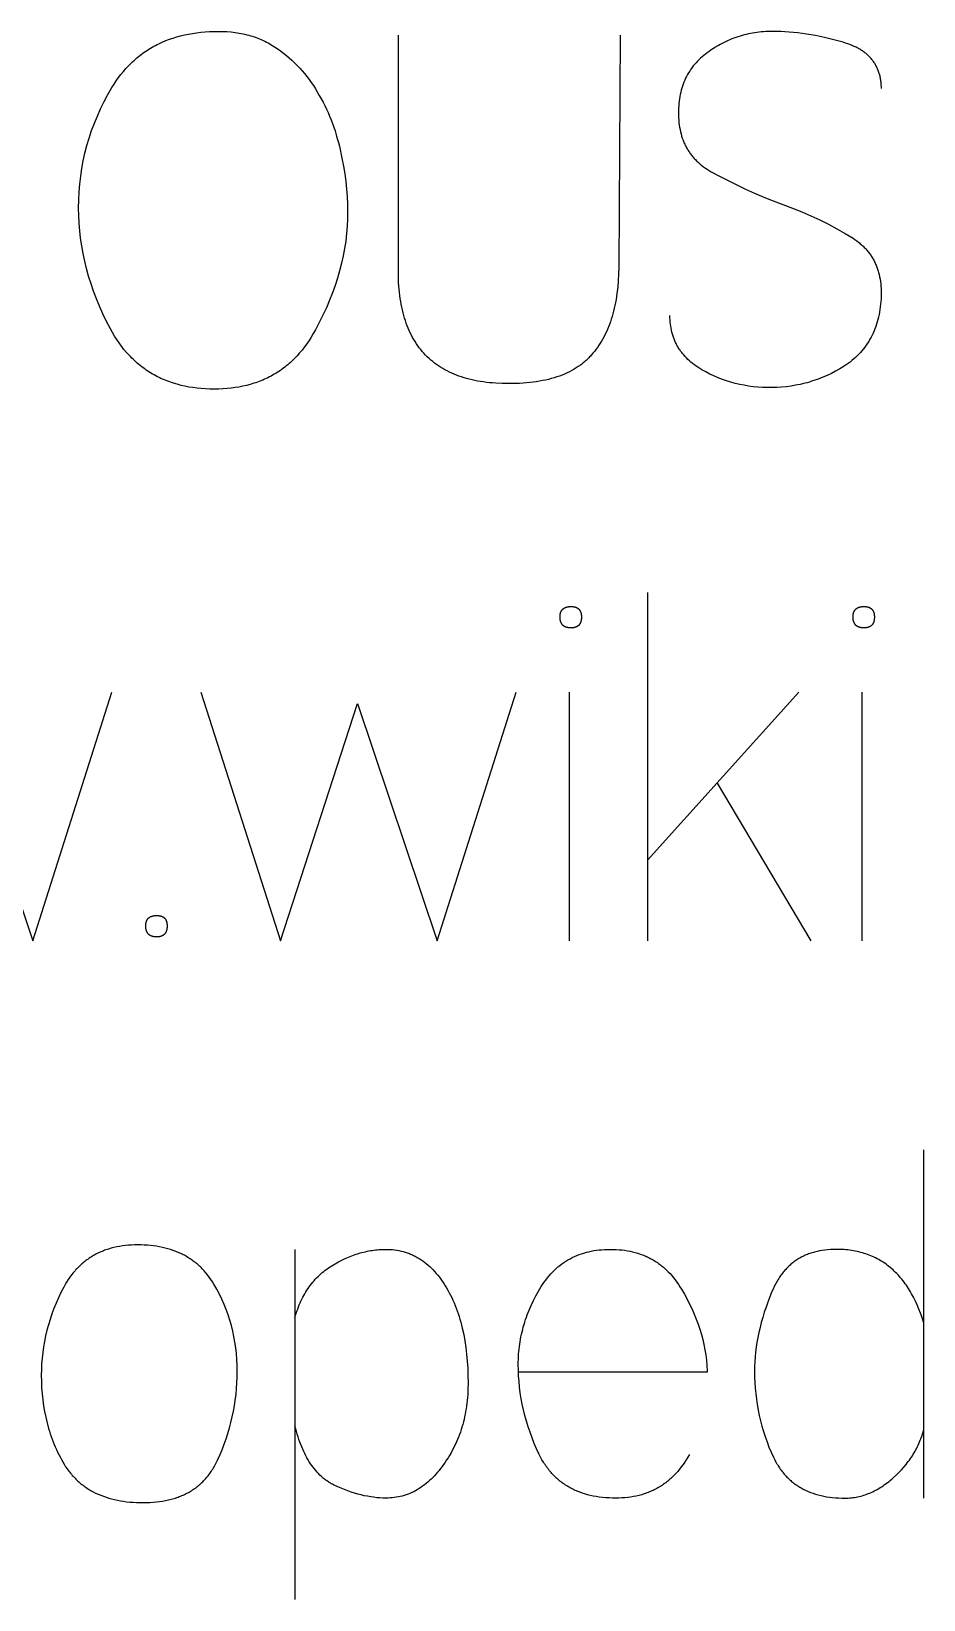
# Model space of a CAD drawing. Header units: millimetres. Extents: x -1220 to 1220, y -1930 to 4220.
# Drawn here: x -640.1 to -450.4, y 3886.7 to 4219.9 of the extents above; entities that cross this region are included whole.
import ezdxf

# ---------------------------------------------------------------- set-up
doc = ezdxf.new("R2010")
doc.units = ezdxf.units.MM
doc.layers.add('TC', color=220, linetype='CONTINUOUS', true_color=0xff00bb)

msp = doc.modelspace()

# ---------------------------------------------------------------- linework, layer by layer
at = {"layer": 'TC'}
for points in [[(-600.35, 4219.88), (-599.43, 4219.87), (-598.54, 4219.82), (-597.65, 4219.75), (-597.22, 4219.71), (-596.79, 4219.65), (-596.36, 4219.59), (-595.94, 4219.52), (-595.53, 4219.45), (-595.11, 4219.36), (-594.7, 4219.27), (-594.3, 4219.17), (-593.9, 4219.07), (-593.51, 4218.96), (-593.12, 4218.84), (-592.73, 4218.71), (-592.35, 4218.58), (-591.97, 4218.44), (-591.59, 4218.29), (-591.23, 4218.13), (-590.86, 4217.97), (-590.5, 4217.8), (-590.14, 4217.62), (-589.79, 4217.44), (-589.44, 4217.25), (-589.1, 4217.05), (-588.76, 4216.84), (-588.43, 4216.63), (-588.1, 4216.41), (-587.13, 4215.73), (-586.51, 4215.25), (-585.9, 4214.76), (-585.3, 4214.26), (-584.72, 4213.74), (-584.15, 4213.2), (-583.6, 4212.65), (-583.07, 4212.09), (-582.55, 4211.5), (-582.04, 4210.91), (-581.55, 4210.29), (-581.07, 4209.66), (-580.61, 4209.02), (-580.16, 4208.35), (-579.73, 4207.68), (-578.9, 4206.28), (-578.5, 4205.57), (-578.11, 4204.84), (-577.74, 4204.11), (-577.39, 4203.37), (-577.04, 4202.62), (-576.72, 4201.86), (-576.41, 4201.09), (-576.11, 4200.31), (-575.83, 4199.53), (-575.56, 4198.73), (-575.31, 4197.93), (-575.07, 4197.11), (-574.85, 4196.29), (-574.64, 4195.46), (-574.08, 4192.93), (-573.76, 4191.27), (-573.48, 4189.62), (-573.26, 4187.98), (-573.09, 4186.37), (-572.96, 4184.77), (-572.89, 4183.18), (-572.87, 4181.61), (-572.89, 4180.04), (-572.97, 4178.47), (-573.11, 4176.9), (-573.29, 4175.32), (-573.54, 4173.75), (-573.83, 4172.18), (-574.18, 4170.61), (-574.58, 4169.03), (-575.04, 4167.46), (-575.55, 4165.89), (-576.11, 4164.32), (-576.73, 4162.74), (-577.4, 4161.17), (-578.13, 4159.6), (-578.9, 4158.03), (-579.74, 4156.45), (-580.17, 4155.68), (-580.61, 4154.93), (-581.08, 4154.21), (-581.55, 4153.51), (-582.04, 4152.83), (-582.55, 4152.18), (-583.08, 4151.55), (-583.62, 4150.95), (-583.89, 4150.66), (-584.17, 4150.37), (-584.45, 4150.09), (-584.74, 4149.82), (-585.03, 4149.55), (-585.33, 4149.29), (-585.62, 4149.04), (-585.93, 4148.79), (-586.23, 4148.55), (-586.54, 4148.31), (-586.86, 4148.08), (-587.17, 4147.85), (-587.5, 4147.64), (-587.82, 4147.42), (-588.15, 4147.22), (-588.48, 4147.02), (-588.82, 4146.83), (-589.16, 4146.64), (-589.51, 4146.46), (-589.86, 4146.28), (-590.21, 4146.11), (-590.57, 4145.95), (-590.93, 4145.79), (-591.29, 4145.64), (-591.66, 4145.5), (-592.03, 4145.36), (-592.41, 4145.23), (-592.79, 4145.1), (-593.56, 4144.87), (-594.35, 4144.66), (-595.15, 4144.48), (-595.97, 4144.32), (-596.8, 4144.18), (-597.65, 4144.07), (-598.51, 4143.98), (-599.39, 4143.92), (-600.29, 4143.89), (-601.2, 4143.87), (-602.14, 4143.89), (-603.07, 4143.92), (-603.98, 4143.99), (-604.87, 4144.07), (-605.75, 4144.19), (-606.61, 4144.32), (-607.46, 4144.49), (-608.29, 4144.67), (-609.1, 4144.89), (-609.9, 4145.12), (-610.29, 4145.25), (-610.68, 4145.39), (-611.06, 4145.53), (-611.44, 4145.67), (-611.82, 4145.83), (-612.19, 4145.99), (-612.55, 4146.15), (-612.92, 4146.32), (-613.28, 4146.5), (-613.63, 4146.68), (-613.98, 4146.88), (-614.33, 4147.07), (-614.67, 4147.27), (-615.01, 4147.48), (-615.35, 4147.7), (-615.68, 4147.92), (-616.01, 4148.15), (-616.33, 4148.38), (-616.65, 4148.62), (-616.96, 4148.87), (-617.27, 4149.12), (-617.58, 4149.38), (-617.88, 4149.65), (-618.18, 4149.92), (-618.48, 4150.2), (-618.77, 4150.48), (-619.05, 4150.77), (-619.33, 4151.07), (-619.61, 4151.37), (-619.89, 4151.68), (-620.42, 4152.32), (-620.94, 4152.98), (-621.44, 4153.67), (-621.93, 4154.38), (-622.4, 4155.12), (-622.85, 4155.88), (-623.29, 4156.67), (-624.11, 4158.26), (-624.88, 4159.87), (-625.59, 4161.47), (-626.25, 4163.07), (-626.86, 4164.67), (-627.41, 4166.27), (-627.92, 4167.88), (-628.37, 4169.48), (-628.76, 4171.09), (-629.11, 4172.7), (-629.4, 4174.3), (-629.63, 4175.91), (-629.82, 4177.52), (-629.95, 4179.13), (-630.03, 4180.74), (-630.06, 4182.35), (-630.03, 4184.06), (-629.95, 4185.76), (-629.81, 4187.44), (-629.61, 4189.11), (-629.37, 4190.76), (-629.06, 4192.39), (-628.7, 4194.01), (-628.29, 4195.62), (-627.82, 4197.21), (-627.29, 4198.79), (-626.71, 4200.35), (-626.07, 4201.9), (-625.38, 4203.43), (-624.63, 4204.95), (-623.83, 4206.45), (-622.97, 4207.94), (-622.52, 4208.67), (-622.04, 4209.38), (-621.55, 4210.07), (-621.05, 4210.74), (-620.53, 4211.38), (-619.99, 4212), (-619.43, 4212.59), (-618.86, 4213.16), (-618.57, 4213.44), (-618.28, 4213.71), (-617.98, 4213.98), (-617.68, 4214.24), (-617.37, 4214.49), (-617.06, 4214.74), (-616.74, 4214.98), (-616.42, 4215.22), (-616.1, 4215.45), (-615.77, 4215.67), (-615.44, 4215.89), (-615.11, 4216.1), (-614.77, 4216.31), (-614.42, 4216.51), (-614.08, 4216.71), (-613.72, 4216.9), (-613.37, 4217.08), (-613.01, 4217.26), (-612.28, 4217.6), (-611.53, 4217.91), (-610.77, 4218.2), (-609.99, 4218.47), (-609.19, 4218.72), (-608.38, 4218.94), (-607.55, 4219.14), (-606.71, 4219.31), (-605.85, 4219.46), (-604.97, 4219.59), (-604.08, 4219.7), (-603.17, 4219.78), (-602.25, 4219.84), (-601.31, 4219.87)], [(-525.4, 4097.68), (-525.26, 4097.67), (-525.13, 4097.67), (-525.07, 4097.66), (-525, 4097.66), (-524.94, 4097.65), (-524.88, 4097.64), (-524.82, 4097.63), (-524.76, 4097.62), (-524.7, 4097.61), (-524.65, 4097.6), (-524.59, 4097.59), (-524.53, 4097.57), (-524.48, 4097.56), (-524.43, 4097.54), (-524.38, 4097.52), (-524.33, 4097.5), (-524.28, 4097.48), (-524.23, 4097.46), (-524.18, 4097.44), (-524.14, 4097.41), (-524.09, 4097.39), (-524.05, 4097.36), (-524, 4097.34), (-523.96, 4097.31), (-523.92, 4097.28), (-523.88, 4097.25), (-523.84, 4097.22), (-523.81, 4097.19), (-523.77, 4097.16), (-523.73, 4097.12), (-523.7, 4097.09), (-523.67, 4097.05), (-523.64, 4097.01), (-523.6, 4096.97), (-523.57, 4096.93), (-523.55, 4096.89), (-523.52, 4096.85), (-523.49, 4096.81), (-523.47, 4096.77), (-523.44, 4096.72), (-523.42, 4096.67), (-523.4, 4096.63), (-523.38, 4096.58), (-523.36, 4096.53), (-523.34, 4096.48), (-523.32, 4096.43), (-523.3, 4096.38), (-523.29, 4096.32), (-523.27, 4096.27), (-523.26, 4096.21), (-523.25, 4096.15), (-523.23, 4096.1), (-523.22, 4096.04), (-523.21, 4095.98), (-523.21, 4095.92), (-523.2, 4095.85), (-523.19, 4095.79), (-523.19, 4095.73), (-523.18, 4095.59), (-523.18, 4095.46), (-523.18, 4095.31), (-523.19, 4095.18), (-523.2, 4095.04), (-523.21, 4094.98), (-523.21, 4094.91), (-523.22, 4094.85), (-523.23, 4094.79), (-523.25, 4094.73), (-523.26, 4094.67), (-523.27, 4094.61), (-523.29, 4094.55), (-523.3, 4094.49), (-523.32, 4094.44), (-523.34, 4094.39), (-523.36, 4094.33), (-523.38, 4094.28), (-523.4, 4094.23), (-523.42, 4094.18), (-523.44, 4094.13), (-523.47, 4094.09), (-523.49, 4094.04), (-523.52, 4093.99), (-523.55, 4093.95), (-523.57, 4093.91), (-523.6, 4093.87), (-523.64, 4093.83), (-523.67, 4093.79), (-523.7, 4093.75), (-523.73, 4093.71), (-523.77, 4093.68), (-523.81, 4093.64), (-523.84, 4093.61), (-523.88, 4093.58), (-523.92, 4093.55), (-523.96, 4093.52), (-524, 4093.49), (-524.05, 4093.46), (-524.09, 4093.43), (-524.14, 4093.41), (-524.18, 4093.38), (-524.23, 4093.36), (-524.28, 4093.34), (-524.33, 4093.32), (-524.38, 4093.3), (-524.43, 4093.28), (-524.48, 4093.26), (-524.53, 4093.24), (-524.59, 4093.23), (-524.65, 4093.21), (-524.7, 4093.2), (-524.76, 4093.19), (-524.82, 4093.18), (-524.88, 4093.17), (-524.94, 4093.16), (-525, 4093.15), (-525.07, 4093.15), (-525.13, 4093.14), (-525.2, 4093.14), (-525.26, 4093.13), (-525.4, 4093.13), (-525.54, 4093.13), (-525.68, 4093.14), (-525.75, 4093.15), (-525.82, 4093.15), (-525.88, 4093.16), (-525.94, 4093.17), (-526.01, 4093.18), (-526.07, 4093.19), (-526.13, 4093.2), (-526.19, 4093.21), (-526.25, 4093.23), (-526.31, 4093.24), (-526.36, 4093.26), (-526.42, 4093.28), (-526.47, 4093.3), (-526.52, 4093.32), (-526.58, 4093.34), (-526.63, 4093.36), (-526.68, 4093.38), (-526.72, 4093.41), (-526.77, 4093.43), (-526.82, 4093.46), (-526.86, 4093.49), (-526.91, 4093.52), (-526.95, 4093.55), (-526.99, 4093.58), (-527.03, 4093.61), (-527.07, 4093.64), (-527.11, 4093.68), (-527.14, 4093.71), (-527.18, 4093.75), (-527.21, 4093.79), (-527.25, 4093.83), (-527.28, 4093.87), (-527.31, 4093.91), (-527.34, 4093.95), (-527.37, 4093.99), (-527.4, 4094.04), (-527.42, 4094.09), (-527.45, 4094.13), (-527.47, 4094.18), (-527.5, 4094.23), (-527.52, 4094.28), (-527.54, 4094.33), (-527.56, 4094.39), (-527.58, 4094.44), (-527.6, 4094.49), (-527.61, 4094.55), (-527.63, 4094.61), (-527.64, 4094.67), (-527.66, 4094.73), (-527.67, 4094.79), (-527.68, 4094.85), (-527.69, 4094.91), (-527.7, 4094.98), (-527.7, 4095.04), (-527.71, 4095.11), (-527.72, 4095.18), (-527.72, 4095.31), (-527.73, 4095.46), (-527.72, 4095.59), (-527.72, 4095.66), (-527.72, 4095.73), (-527.71, 4095.79), (-527.7, 4095.85), (-527.7, 4095.92), (-527.69, 4095.98), (-527.68, 4096.04), (-527.67, 4096.1), (-527.66, 4096.15), (-527.64, 4096.21), (-527.63, 4096.27), (-527.61, 4096.32), (-527.6, 4096.38), (-527.58, 4096.43), (-527.56, 4096.48), (-527.54, 4096.53), (-527.52, 4096.58), (-527.5, 4096.63), (-527.47, 4096.67), (-527.45, 4096.72), (-527.42, 4096.77), (-527.4, 4096.81), (-527.37, 4096.85), (-527.34, 4096.89), (-527.31, 4096.93), (-527.28, 4096.97), (-527.25, 4097.01), (-527.21, 4097.05), (-527.18, 4097.09), (-527.14, 4097.12), (-527.11, 4097.16), (-527.07, 4097.19), (-527.03, 4097.22), (-526.99, 4097.25), (-526.95, 4097.28), (-526.91, 4097.31), (-526.86, 4097.34), (-526.82, 4097.36), (-526.77, 4097.39), (-526.72, 4097.41), (-526.68, 4097.44), (-526.63, 4097.46), (-526.58, 4097.48), (-526.52, 4097.5), (-526.47, 4097.52), (-526.42, 4097.54), (-526.36, 4097.56), (-526.31, 4097.57), (-526.25, 4097.59), (-526.19, 4097.6), (-526.13, 4097.61), (-526.07, 4097.62), (-526.01, 4097.63), (-525.94, 4097.64), (-525.88, 4097.65), (-525.82, 4097.66), (-525.68, 4097.67), (-525.54, 4097.67)], [(-463.13, 4097.68), (-463, 4097.67), (-462.87, 4097.67), (-462.8, 4097.66), (-462.74, 4097.66), (-462.67, 4097.65), (-462.61, 4097.64), (-462.55, 4097.63), (-462.49, 4097.62), (-462.44, 4097.61), (-462.38, 4097.6), (-462.32, 4097.59), (-462.27, 4097.57), (-462.22, 4097.56), (-462.16, 4097.54), (-462.11, 4097.52), (-462.06, 4097.5), (-462.01, 4097.48), (-461.96, 4097.46), (-461.92, 4097.44), (-461.87, 4097.41), (-461.82, 4097.39), (-461.78, 4097.36), (-461.74, 4097.34), (-461.7, 4097.31), (-461.66, 4097.28), (-461.62, 4097.25), (-461.58, 4097.22), (-461.54, 4097.19), (-461.5, 4097.16), (-461.47, 4097.12), (-461.43, 4097.09), (-461.4, 4097.05), (-461.37, 4097.01), (-461.34, 4096.97), (-461.31, 4096.93), (-461.28, 4096.89), (-461.25, 4096.85), (-461.23, 4096.81), (-461.2, 4096.77), (-461.18, 4096.72), (-461.15, 4096.67), (-461.13, 4096.63), (-461.11, 4096.58), (-461.09, 4096.53), (-461.07, 4096.48), (-461.05, 4096.43), (-461.04, 4096.38), (-461.02, 4096.32), (-461.01, 4096.27), (-460.99, 4096.21), (-460.98, 4096.15), (-460.97, 4096.1), (-460.96, 4096.04), (-460.95, 4095.98), (-460.94, 4095.92), (-460.93, 4095.85), (-460.93, 4095.79), (-460.92, 4095.73), (-460.92, 4095.59), (-460.91, 4095.46), (-460.92, 4095.31), (-460.92, 4095.18), (-460.93, 4095.04), (-460.94, 4094.98), (-460.95, 4094.91), (-460.96, 4094.85), (-460.97, 4094.79), (-460.98, 4094.73), (-460.99, 4094.67), (-461.01, 4094.61), (-461.02, 4094.55), (-461.04, 4094.49), (-461.05, 4094.44), (-461.07, 4094.39), (-461.09, 4094.33), (-461.11, 4094.28), (-461.13, 4094.23), (-461.15, 4094.18), (-461.18, 4094.13), (-461.2, 4094.09), (-461.23, 4094.04), (-461.25, 4093.99), (-461.28, 4093.95), (-461.31, 4093.91), (-461.34, 4093.87), (-461.37, 4093.83), (-461.4, 4093.79), (-461.43, 4093.75), (-461.47, 4093.71), (-461.5, 4093.68), (-461.54, 4093.64), (-461.58, 4093.61), (-461.62, 4093.58), (-461.66, 4093.55), (-461.7, 4093.52), (-461.74, 4093.49), (-461.78, 4093.46), (-461.82, 4093.43), (-461.87, 4093.41), (-461.92, 4093.38), (-461.96, 4093.36), (-462.01, 4093.34), (-462.06, 4093.32), (-462.11, 4093.3), (-462.16, 4093.28), (-462.22, 4093.26), (-462.27, 4093.24), (-462.32, 4093.23), (-462.38, 4093.21), (-462.44, 4093.2), (-462.49, 4093.19), (-462.55, 4093.18), (-462.61, 4093.17), (-462.67, 4093.16), (-462.74, 4093.15), (-462.8, 4093.15), (-462.87, 4093.14), (-462.93, 4093.14), (-463, 4093.13), (-463.13, 4093.13), (-463.28, 4093.13), (-463.42, 4093.14), (-463.48, 4093.15), (-463.55, 4093.15), (-463.61, 4093.16), (-463.68, 4093.17), (-463.74, 4093.18), (-463.8, 4093.19), (-463.86, 4093.2), (-463.92, 4093.21), (-463.98, 4093.23), (-464.04, 4093.24), (-464.1, 4093.26), (-464.15, 4093.28), (-464.21, 4093.3), (-464.26, 4093.32), (-464.31, 4093.34), (-464.36, 4093.36), (-464.41, 4093.38), (-464.46, 4093.41), (-464.51, 4093.43), (-464.55, 4093.46), (-464.6, 4093.49), (-464.64, 4093.52), (-464.68, 4093.55), (-464.72, 4093.58), (-464.76, 4093.61), (-464.8, 4093.64), (-464.84, 4093.68), (-464.88, 4093.71), (-464.91, 4093.75), (-464.95, 4093.79), (-464.98, 4093.83), (-465.01, 4093.87), (-465.05, 4093.91), (-465.08, 4093.95), (-465.1, 4093.99), (-465.13, 4094.04), (-465.16, 4094.09), (-465.18, 4094.13), (-465.21, 4094.18), (-465.23, 4094.23), (-465.25, 4094.28), (-465.28, 4094.33), (-465.3, 4094.39), (-465.31, 4094.44), (-465.33, 4094.49), (-465.35, 4094.55), (-465.36, 4094.61), (-465.38, 4094.67), (-465.39, 4094.73), (-465.4, 4094.79), (-465.41, 4094.85), (-465.42, 4094.91), (-465.43, 4094.98), (-465.44, 4095.04), (-465.45, 4095.11), (-465.45, 4095.18), (-465.46, 4095.31), (-465.46, 4095.46), (-465.46, 4095.59), (-465.45, 4095.66), (-465.45, 4095.73), (-465.45, 4095.79), (-465.44, 4095.85), (-465.43, 4095.92), (-465.42, 4095.98), (-465.41, 4096.04), (-465.4, 4096.1), (-465.39, 4096.15), (-465.38, 4096.21), (-465.36, 4096.27), (-465.35, 4096.32), (-465.33, 4096.38), (-465.31, 4096.43), (-465.3, 4096.48), (-465.28, 4096.53), (-465.25, 4096.58), (-465.23, 4096.63), (-465.21, 4096.67), (-465.18, 4096.72), (-465.16, 4096.77), (-465.13, 4096.81), (-465.1, 4096.85), (-465.08, 4096.89), (-465.05, 4096.93), (-465.01, 4096.97), (-464.98, 4097.01), (-464.95, 4097.05), (-464.91, 4097.09), (-464.88, 4097.12), (-464.84, 4097.16), (-464.8, 4097.19), (-464.76, 4097.22), (-464.72, 4097.25), (-464.68, 4097.28), (-464.64, 4097.31), (-464.6, 4097.34), (-464.55, 4097.36), (-464.51, 4097.39), (-464.46, 4097.41), (-464.41, 4097.44), (-464.36, 4097.46), (-464.31, 4097.48), (-464.26, 4097.5), (-464.21, 4097.52), (-464.15, 4097.54), (-464.1, 4097.56), (-464.04, 4097.57), (-463.98, 4097.59), (-463.92, 4097.6), (-463.86, 4097.61), (-463.8, 4097.62), (-463.74, 4097.63), (-463.68, 4097.64), (-463.61, 4097.65), (-463.55, 4097.66), (-463.42, 4097.67), (-463.28, 4097.67)], [(-613.46, 4032.03), (-613.32, 4032.03), (-613.19, 4032.02), (-613.13, 4032.01), (-613.06, 4032.01), (-613, 4032), (-612.94, 4031.99), (-612.88, 4031.98), (-612.82, 4031.97), (-612.76, 4031.96), (-612.71, 4031.95), (-612.65, 4031.94), (-612.59, 4031.92), (-612.54, 4031.91), (-612.49, 4031.89), (-612.44, 4031.87), (-612.39, 4031.85), (-612.34, 4031.83), (-612.29, 4031.81), (-612.24, 4031.79), (-612.2, 4031.77), (-612.15, 4031.74), (-612.11, 4031.72), (-612.06, 4031.69), (-612.02, 4031.66), (-611.98, 4031.63), (-611.94, 4031.6), (-611.9, 4031.57), (-611.87, 4031.54), (-611.83, 4031.51), (-611.79, 4031.47), (-611.76, 4031.44), (-611.73, 4031.4), (-611.7, 4031.36), (-611.66, 4031.33), (-611.63, 4031.29), (-611.61, 4031.25), (-611.58, 4031.2), (-611.55, 4031.16), (-611.53, 4031.12), (-611.5, 4031.07), (-611.48, 4031.03), (-611.46, 4030.98), (-611.44, 4030.93), (-611.42, 4030.88), (-611.4, 4030.83), (-611.38, 4030.78), (-611.36, 4030.73), (-611.35, 4030.67), (-611.33, 4030.62), (-611.32, 4030.56), (-611.31, 4030.51), (-611.29, 4030.45), (-611.28, 4030.39), (-611.27, 4030.33), (-611.27, 4030.27), (-611.26, 4030.21), (-611.25, 4030.14), (-611.25, 4030.08), (-611.24, 4029.94), (-611.24, 4029.81), (-611.24, 4029.67), (-611.25, 4029.53), (-611.26, 4029.39), (-611.27, 4029.33), (-611.27, 4029.26), (-611.28, 4029.2), (-611.29, 4029.14), (-611.31, 4029.08), (-611.32, 4029.02), (-611.33, 4028.96), (-611.35, 4028.9), (-611.36, 4028.85), (-611.38, 4028.79), (-611.4, 4028.74), (-611.42, 4028.68), (-611.44, 4028.63), (-611.46, 4028.58), (-611.48, 4028.53), (-611.5, 4028.48), (-611.53, 4028.44), (-611.55, 4028.39), (-611.58, 4028.35), (-611.61, 4028.3), (-611.63, 4028.26), (-611.66, 4028.22), (-611.7, 4028.18), (-611.73, 4028.14), (-611.76, 4028.1), (-611.79, 4028.06), (-611.83, 4028.03), (-611.87, 4027.99), (-611.9, 4027.96), (-611.94, 4027.93), (-611.98, 4027.9), (-612.02, 4027.87), (-612.06, 4027.84), (-612.11, 4027.81), (-612.15, 4027.78), (-612.2, 4027.76), (-612.24, 4027.73), (-612.29, 4027.71), (-612.34, 4027.69), (-612.39, 4027.67), (-612.44, 4027.65), (-612.49, 4027.63), (-612.54, 4027.61), (-612.59, 4027.59), (-612.65, 4027.58), (-612.71, 4027.56), (-612.76, 4027.55), (-612.82, 4027.54), (-612.88, 4027.53), (-612.94, 4027.52), (-613, 4027.51), (-613.06, 4027.5), (-613.13, 4027.5), (-613.19, 4027.49), (-613.26, 4027.49), (-613.32, 4027.48), (-613.46, 4027.48), (-613.6, 4027.48), (-613.74, 4027.49), (-613.81, 4027.5), (-613.88, 4027.5), (-613.94, 4027.51), (-614, 4027.52), (-614.07, 4027.53), (-614.13, 4027.54), (-614.19, 4027.55), (-614.25, 4027.56), (-614.31, 4027.58), (-614.37, 4027.59), (-614.42, 4027.61), (-614.48, 4027.63), (-614.53, 4027.65), (-614.58, 4027.67), (-614.64, 4027.69), (-614.69, 4027.71), (-614.74, 4027.73), (-614.78, 4027.76), (-614.83, 4027.78), (-614.88, 4027.81), (-614.92, 4027.84), (-614.97, 4027.87), (-615.01, 4027.9), (-615.05, 4027.93), (-615.09, 4027.96), (-615.13, 4027.99), (-615.17, 4028.03), (-615.2, 4028.06), (-615.24, 4028.1), (-615.27, 4028.14), (-615.31, 4028.18), (-615.34, 4028.22), (-615.37, 4028.26), (-615.4, 4028.3), (-615.43, 4028.35), (-615.46, 4028.39), (-615.48, 4028.44), (-615.51, 4028.48), (-615.53, 4028.53), (-615.56, 4028.58), (-615.58, 4028.63), (-615.6, 4028.68), (-615.62, 4028.74), (-615.64, 4028.79), (-615.66, 4028.85), (-615.67, 4028.9), (-615.69, 4028.96), (-615.7, 4029.02), (-615.72, 4029.08), (-615.73, 4029.14), (-615.74, 4029.2), (-615.75, 4029.26), (-615.76, 4029.33), (-615.76, 4029.39), (-615.77, 4029.46), (-615.78, 4029.53), (-615.78, 4029.67), (-615.79, 4029.81), (-615.78, 4029.94), (-615.78, 4030.01), (-615.78, 4030.08), (-615.77, 4030.14), (-615.76, 4030.21), (-615.76, 4030.27), (-615.75, 4030.33), (-615.74, 4030.39), (-615.73, 4030.45), (-615.72, 4030.51), (-615.7, 4030.56), (-615.69, 4030.62), (-615.67, 4030.67), (-615.66, 4030.73), (-615.64, 4030.78), (-615.62, 4030.83), (-615.6, 4030.88), (-615.58, 4030.93), (-615.56, 4030.98), (-615.53, 4031.03), (-615.51, 4031.07), (-615.48, 4031.12), (-615.46, 4031.16), (-615.43, 4031.2), (-615.4, 4031.25), (-615.37, 4031.29), (-615.34, 4031.33), (-615.31, 4031.36), (-615.27, 4031.4), (-615.24, 4031.44), (-615.2, 4031.47), (-615.17, 4031.51), (-615.13, 4031.54), (-615.09, 4031.57), (-615.05, 4031.6), (-615.01, 4031.63), (-614.97, 4031.66), (-614.92, 4031.69), (-614.88, 4031.72), (-614.83, 4031.74), (-614.78, 4031.77), (-614.74, 4031.79), (-614.69, 4031.81), (-614.64, 4031.83), (-614.58, 4031.85), (-614.53, 4031.87), (-614.48, 4031.89), (-614.42, 4031.91), (-614.37, 4031.92), (-614.31, 4031.94), (-614.25, 4031.95), (-614.19, 4031.96), (-614.13, 4031.97), (-614.07, 4031.98), (-614, 4031.99), (-613.94, 4032), (-613.88, 4032.01), (-613.74, 4032.02), (-613.6, 4032.03)], [(-617.48, 3962.05), (-618.15, 3962.04), (-618.81, 3962.01), (-619.47, 3961.97), (-620.1, 3961.91), (-620.73, 3961.83), (-621.35, 3961.73), (-621.95, 3961.62), (-622.54, 3961.48), (-623.12, 3961.33), (-623.69, 3961.17), (-624.25, 3960.98), (-624.52, 3960.89), (-624.8, 3960.78), (-625.06, 3960.67), (-625.33, 3960.56), (-625.59, 3960.45), (-625.85, 3960.33), (-626.11, 3960.2), (-626.36, 3960.07), (-626.61, 3959.94), (-626.86, 3959.8), (-627.1, 3959.66), (-627.35, 3959.51), (-627.58, 3959.36), (-627.82, 3959.2), (-628.05, 3959.04), (-628.28, 3958.88), (-628.51, 3958.71), (-628.73, 3958.54), (-628.95, 3958.36), (-629.17, 3958.18), (-629.39, 3957.99), (-629.6, 3957.8), (-629.81, 3957.6), (-630.02, 3957.4), (-630.22, 3957.2), (-630.42, 3956.99), (-630.62, 3956.78), (-630.81, 3956.56), (-631.19, 3956.11), (-631.56, 3955.65), (-631.92, 3955.17), (-632.26, 3954.67), (-632.6, 3954.15), (-632.92, 3953.61), (-633.23, 3953.06), (-633.8, 3951.93), (-634.34, 3950.8), (-634.84, 3949.66), (-635.31, 3948.52), (-635.74, 3947.37), (-636.13, 3946.22), (-636.48, 3945.06), (-636.8, 3943.89), (-637.07, 3942.72), (-637.32, 3941.54), (-637.52, 3940.35), (-637.69, 3939.16), (-637.82, 3937.97), (-637.91, 3936.77), (-637.97, 3935.56), (-637.99, 3934.35), (-637.97, 3933.01), (-637.91, 3931.69), (-637.81, 3930.4), (-637.68, 3929.12), (-637.51, 3927.87), (-637.3, 3926.63), (-637.05, 3925.42), (-636.77, 3924.23), (-636.45, 3923.05), (-636.27, 3922.48), (-636.09, 3921.9), (-635.89, 3921.33), (-635.69, 3920.77), (-635.47, 3920.21), (-635.25, 3919.66), (-635.02, 3919.11), (-634.78, 3918.57), (-634.52, 3918.03), (-634.26, 3917.5), (-633.99, 3916.98), (-633.71, 3916.45), (-633.42, 3915.94), (-633.12, 3915.43), (-632.81, 3914.92), (-632.47, 3914.44), (-632.13, 3913.97), (-631.95, 3913.74), (-631.77, 3913.52), (-631.59, 3913.3), (-631.4, 3913.08), (-631.21, 3912.87), (-631.02, 3912.66), (-630.82, 3912.45), (-630.62, 3912.25), (-630.42, 3912.06), (-630.21, 3911.86), (-630, 3911.68), (-629.78, 3911.49), (-629.57, 3911.31), (-629.35, 3911.13), (-629.12, 3910.96), (-628.89, 3910.79), (-628.66, 3910.63), (-628.43, 3910.47), (-628.19, 3910.31), (-627.95, 3910.16), (-627.71, 3910.01), (-627.46, 3909.86), (-627.21, 3909.72), (-626.95, 3909.58), (-626.44, 3909.32), (-625.9, 3909.07), (-625.36, 3908.84), (-624.8, 3908.63), (-624.23, 3908.43), (-623.64, 3908.25), (-623.04, 3908.08), (-622.43, 3907.93), (-621.8, 3907.79), (-621.17, 3907.68), (-620.51, 3907.57), (-619.85, 3907.48), (-619.17, 3907.41), (-618.47, 3907.36), (-617.77, 3907.32), (-617.05, 3907.29), (-616.31, 3907.29), (-615.59, 3907.29), (-614.89, 3907.32), (-614.2, 3907.36), (-613.52, 3907.43), (-612.86, 3907.5), (-612.22, 3907.6), (-611.59, 3907.72), (-610.97, 3907.85), (-610.37, 3908), (-609.78, 3908.16), (-609.49, 3908.25), (-609.21, 3908.35), (-608.93, 3908.45), (-608.65, 3908.55), (-608.37, 3908.66), (-608.1, 3908.77), (-607.84, 3908.88), (-607.58, 3909.01), (-607.32, 3909.13), (-607.06, 3909.26), (-606.81, 3909.39), (-606.56, 3909.53), (-606.32, 3909.67), (-606.08, 3909.82), (-605.84, 3909.97), (-605.61, 3910.13), (-605.38, 3910.29), (-605.15, 3910.45), (-604.93, 3910.62), (-604.71, 3910.8), (-604.5, 3910.97), (-604.28, 3911.16), (-604.08, 3911.34), (-603.87, 3911.53), (-603.67, 3911.73), (-603.48, 3911.93), (-603.28, 3912.13), (-603.09, 3912.34), (-602.91, 3912.55), (-602.73, 3912.77), (-602.55, 3912.99), (-602.37, 3913.22), (-602.2, 3913.45), (-602.03, 3913.68), (-601.87, 3913.92), (-601.71, 3914.17), (-601.55, 3914.41), (-601.4, 3914.67), (-601.25, 3914.92), (-601.11, 3915.18), (-600.97, 3915.45), (-600.83, 3915.72), (-600.56, 3916.27), (-600.05, 3917.4), (-599.57, 3918.53), (-599.13, 3919.67), (-598.71, 3920.82), (-598.33, 3921.98), (-597.99, 3923.14), (-597.67, 3924.32), (-597.39, 3925.49), (-597.14, 3926.68), (-596.93, 3927.88), (-596.75, 3929.08), (-596.6, 3930.28), (-596.48, 3931.5), (-596.4, 3932.72), (-596.35, 3933.96), (-596.33, 3935.19), (-596.35, 3936.46), (-596.41, 3937.7), (-596.51, 3938.94), (-596.64, 3940.16), (-596.82, 3941.36), (-597.03, 3942.55), (-597.28, 3943.73), (-597.58, 3944.89), (-597.91, 3946.04), (-598.27, 3947.18), (-598.68, 3948.3), (-599.13, 3949.41), (-599.61, 3950.5), (-600.14, 3951.58), (-600.7, 3952.64), (-601.3, 3953.69), (-601.62, 3954.21), (-601.95, 3954.71), (-602.29, 3955.19), (-602.64, 3955.65), (-603.01, 3956.1), (-603.38, 3956.53), (-603.58, 3956.74), (-603.77, 3956.95), (-603.97, 3957.15), (-604.18, 3957.35), (-604.38, 3957.54), (-604.59, 3957.73), (-604.8, 3957.92), (-605.02, 3958.1), (-605.23, 3958.28), (-605.46, 3958.45), (-605.68, 3958.62), (-605.91, 3958.78), (-606.14, 3958.94), (-606.37, 3959.1), (-606.6, 3959.25), (-606.84, 3959.4), (-607.09, 3959.55), (-607.33, 3959.69), (-607.58, 3959.83), (-607.83, 3959.96), (-608.08, 3960.09), (-608.34, 3960.21), (-608.87, 3960.45), (-609.4, 3960.67), (-609.95, 3960.87), (-610.51, 3961.06), (-611.08, 3961.23), (-611.67, 3961.38), (-612.26, 3961.52), (-612.87, 3961.65), (-613.49, 3961.75), (-614.13, 3961.84), (-614.77, 3961.92), (-615.43, 3961.97), (-616.1, 3962.01), (-616.78, 3962.04)]]:
    msp.add_lwpolyline(points, close=True, dxfattribs=at)
for points in [[(-514.93, 4219.04), (-515.25, 4169.77), (-515.28, 4168.32), (-515.36, 4166.9), (-515.48, 4165.52), (-515.63, 4164.19), (-515.73, 4163.54), (-515.83, 4162.9), (-515.95, 4162.27), (-516.07, 4161.65), (-516.21, 4161.04), (-516.36, 4160.45), (-516.51, 4159.86), (-516.68, 4159.28), (-516.86, 4158.72), (-517.04, 4158.16), (-517.24, 4157.61), (-517.45, 4157.08), (-517.67, 4156.56), (-517.89, 4156.04), (-518.13, 4155.54), (-518.38, 4155.05), (-518.64, 4154.56), (-518.91, 4154.09), (-519.19, 4153.63), (-519.48, 4153.18), (-519.78, 4152.74), (-520.09, 4152.31), (-520.42, 4151.89), (-520.75, 4151.49), (-521.09, 4151.09), (-521.26, 4150.9), (-521.44, 4150.7), (-521.62, 4150.52), (-521.8, 4150.33), (-521.99, 4150.15), (-522.18, 4149.97), (-522.38, 4149.8), (-522.58, 4149.63), (-522.78, 4149.46), (-522.99, 4149.29), (-523.2, 4149.13), (-523.41, 4148.97), (-523.85, 4148.66), (-524.3, 4148.37), (-524.76, 4148.08), (-525.24, 4147.81), (-525.74, 4147.56), (-526.25, 4147.31), (-526.77, 4147.08), (-527.31, 4146.86), (-527.86, 4146.65), (-528.42, 4146.45), (-529, 4146.27), (-529.6, 4146.1), (-530.2, 4145.94), (-530.83, 4145.8), (-531.46, 4145.67), (-532.11, 4145.55), (-532.78, 4145.44), (-533.46, 4145.35), (-534.15, 4145.26), (-534.86, 4145.19), (-535.58, 4145.14), (-536.32, 4145.09), (-537.07, 4145.06), (-538.61, 4145.04), (-540.03, 4145.06), (-541.39, 4145.13), (-542.06, 4145.18), (-542.72, 4145.24), (-543.36, 4145.31), (-544, 4145.39), (-544.62, 4145.49), (-545.24, 4145.59), (-545.84, 4145.71), (-546.43, 4145.84), (-547.01, 4145.98), (-547.58, 4146.13), (-548.14, 4146.29), (-548.68, 4146.46), (-549.22, 4146.65), (-549.74, 4146.84), (-550.26, 4147.05), (-550.76, 4147.27), (-551.26, 4147.5), (-551.74, 4147.74), (-552.21, 4147.99), (-552.67, 4148.25), (-553.12, 4148.52), (-553.55, 4148.81), (-553.98, 4149.1), (-554.4, 4149.41), (-554.8, 4149.73), (-555.2, 4150.05), (-555.58, 4150.39), (-555.95, 4150.75), (-556.31, 4151.11), (-556.66, 4151.48), (-557, 4151.87), (-557.33, 4152.26), (-557.65, 4152.67), (-557.95, 4153.09), (-558.25, 4153.52), (-558.53, 4153.96), (-558.81, 4154.41), (-559.07, 4154.87), (-559.32, 4155.34), (-559.56, 4155.83), (-559.79, 4156.33), (-560.01, 4156.83), (-560.22, 4157.35), (-560.42, 4157.88), (-560.6, 4158.42), (-560.78, 4158.97), (-560.94, 4159.54), (-561.1, 4160.11), (-561.24, 4160.7), (-561.37, 4161.29), (-561.49, 4161.9), (-561.6, 4162.52), (-561.7, 4163.15), (-561.79, 4163.79), (-561.86, 4164.44), (-561.93, 4165.11), (-562.03, 4166.47), (-562.08, 4167.87), (-562.08, 4219.04)], [(-459.43, 4207.73), (-459.44, 4208.19), (-459.45, 4208.42), (-459.47, 4208.64), (-459.48, 4208.87), (-459.51, 4209.09), (-459.53, 4209.31), (-459.56, 4209.52), (-459.59, 4209.73), (-459.63, 4209.94), (-459.67, 4210.15), (-459.72, 4210.36), (-459.77, 4210.56), (-459.82, 4210.76), (-459.88, 4210.96), (-459.94, 4211.15), (-460.01, 4211.35), (-460.08, 4211.54), (-460.15, 4211.73), (-460.23, 4211.91), (-460.31, 4212.09), (-460.4, 4212.27), (-460.49, 4212.45), (-460.58, 4212.63), (-460.68, 4212.8), (-460.78, 4212.97), (-460.88, 4213.14), (-460.99, 4213.3), (-461.11, 4213.46), (-461.22, 4213.62), (-461.34, 4213.78), (-461.47, 4213.94), (-461.6, 4214.09), (-461.73, 4214.24), (-461.87, 4214.39), (-462.01, 4214.53), (-462.15, 4214.67), (-462.3, 4214.81), (-462.46, 4214.95), (-462.61, 4215.08), (-462.77, 4215.22), (-462.94, 4215.35), (-463.11, 4215.47), (-463.28, 4215.6), (-463.46, 4215.72), (-463.64, 4215.84), (-463.82, 4215.96), (-464.01, 4216.07), (-464.21, 4216.18), (-464.4, 4216.29), (-464.6, 4216.4), (-464.81, 4216.5), (-465.23, 4216.7), (-465.67, 4216.89), (-466.12, 4217.08), (-466.59, 4217.25), (-467.07, 4217.41), (-467.57, 4217.56), (-469.57, 4218.1), (-471.52, 4218.57), (-473.45, 4218.97), (-475.34, 4219.3), (-476.28, 4219.44), (-477.2, 4219.56), (-478.12, 4219.66), (-479.03, 4219.74), (-479.93, 4219.8), (-480.82, 4219.85), (-481.71, 4219.87), (-482.59, 4219.88), (-483.07, 4219.88), (-483.54, 4219.86), (-484.02, 4219.84), (-484.49, 4219.81), (-484.96, 4219.77), (-485.42, 4219.72), (-485.89, 4219.67), (-486.34, 4219.6), (-486.8, 4219.52), (-487.25, 4219.44), (-487.7, 4219.35), (-488.15, 4219.24), (-488.59, 4219.13), (-489.03, 4219.01), (-489.47, 4218.88), (-489.91, 4218.75), (-490.34, 4218.6), (-490.77, 4218.44), (-491.19, 4218.28), (-491.61, 4218.11), (-492.03, 4217.92), (-492.45, 4217.73), (-492.86, 4217.53), (-493.27, 4217.33), (-493.68, 4217.11), (-494.08, 4216.88), (-494.48, 4216.65), (-494.88, 4216.4), (-495.27, 4216.15), (-495.66, 4215.89), (-496.05, 4215.62), (-496.43, 4215.34), (-496.81, 4215.06), (-497.18, 4214.77), (-497.53, 4214.47), (-497.87, 4214.17), (-498.2, 4213.85), (-498.52, 4213.53), (-498.82, 4213.21), (-499.12, 4212.87), (-499.4, 4212.53), (-499.67, 4212.18), (-499.92, 4211.82), (-500.17, 4211.46), (-500.4, 4211.08), (-500.63, 4210.7), (-500.83, 4210.32), (-501.03, 4209.92), (-501.22, 4209.52), (-501.39, 4209.1), (-501.55, 4208.69), (-501.7, 4208.26), (-501.84, 4207.82), (-501.97, 4207.38), (-502.08, 4206.93), (-502.18, 4206.48), (-502.27, 4206.01), (-502.35, 4205.54), (-502.42, 4205.06), (-502.47, 4204.57), (-502.51, 4204.08), (-502.54, 4203.57), (-502.56, 4203.06), (-502.57, 4202.55), (-502.56, 4202.01), (-502.54, 4201.49), (-502.5, 4200.98), (-502.46, 4200.48), (-502.39, 4199.98), (-502.32, 4199.5), (-502.23, 4199.02), (-502.13, 4198.55), (-502.01, 4198.1), (-501.88, 4197.65), (-501.74, 4197.21), (-501.58, 4196.78), (-501.5, 4196.57), (-501.41, 4196.36), (-501.32, 4196.15), (-501.23, 4195.94), (-501.13, 4195.74), (-501.03, 4195.54), (-500.93, 4195.34), (-500.82, 4195.15), (-500.71, 4194.95), (-500.6, 4194.76), (-500.48, 4194.57), (-500.36, 4194.38), (-500.23, 4194.2), (-500.11, 4194.02), (-499.97, 4193.84), (-499.84, 4193.66), (-499.7, 4193.48), (-499.56, 4193.31), (-499.42, 4193.14), (-499.27, 4192.97), (-499.12, 4192.8), (-498.96, 4192.64), (-498.8, 4192.48), (-498.64, 4192.32), (-498.31, 4192.01), (-497.96, 4191.7), (-497.6, 4191.41), (-497.22, 4191.12), (-496.84, 4190.85), (-496.43, 4190.58), (-496.02, 4190.32), (-495.59, 4190.07), (-493.82, 4189.11), (-492.02, 4188.17), (-490.18, 4187.26), (-488.29, 4186.37), (-486.37, 4185.51), (-484.41, 4184.68), (-482.41, 4183.87), (-480.37, 4183.09), (-478.33, 4182.33), (-476.34, 4181.53), (-474.4, 4180.7), (-472.52, 4179.82), (-470.68, 4178.9), (-468.89, 4177.94), (-467.15, 4176.94), (-465.46, 4175.91), (-465.05, 4175.64), (-464.66, 4175.36), (-464.28, 4175.07), (-464.09, 4174.92), (-463.91, 4174.77), (-463.73, 4174.62), (-463.56, 4174.46), (-463.39, 4174.31), (-463.22, 4174.15), (-463.06, 4173.98), (-462.9, 4173.82), (-462.74, 4173.65), (-462.59, 4173.48), (-462.44, 4173.31), (-462.3, 4173.13), (-462.16, 4172.96), (-462.02, 4172.78), (-461.89, 4172.6), (-461.76, 4172.41), (-461.63, 4172.22), (-461.51, 4172.04), (-461.39, 4171.84), (-461.27, 4171.65), (-461.16, 4171.45), (-461.05, 4171.25), (-460.94, 4171.05), (-460.84, 4170.85), (-460.74, 4170.64), (-460.65, 4170.43), (-460.56, 4170.22), (-460.47, 4170.01), (-460.39, 4169.79), (-460.31, 4169.58), (-460.23, 4169.36), (-460.16, 4169.13), (-460.09, 4168.91), (-460.03, 4168.68), (-459.91, 4168.22), (-459.8, 4167.74), (-459.71, 4167.26), (-459.63, 4166.77), (-459.57, 4166.27), (-459.52, 4165.75), (-459.49, 4165.23), (-459.47, 4164.7), (-459.47, 4164.16), (-459.48, 4163.61), (-459.5, 4163.05), (-459.54, 4162.48), (-459.59, 4161.91), (-459.66, 4161.35), (-459.73, 4160.8), (-459.82, 4160.25), (-459.93, 4159.72), (-460.04, 4159.19), (-460.17, 4158.68), (-460.31, 4158.17), (-460.46, 4157.67), (-460.62, 4157.19), (-460.8, 4156.71), (-460.99, 4156.24), (-461.19, 4155.77), (-461.4, 4155.32), (-461.63, 4154.88), (-461.87, 4154.45), (-462.12, 4154.02), (-462.38, 4153.6), (-462.65, 4153.2), (-462.94, 4152.8), (-463.24, 4152.41), (-463.56, 4152.03), (-463.88, 4151.66), (-464.22, 4151.3), (-464.57, 4150.95), (-464.93, 4150.61), (-465.3, 4150.27), (-465.69, 4149.95), (-466.09, 4149.63), (-466.5, 4149.32), (-466.93, 4149.03), (-467.36, 4148.74), (-468.25, 4148.2), (-469.15, 4147.69), (-470.06, 4147.22), (-470.98, 4146.79), (-471.9, 4146.39), (-472.84, 4146.02), (-473.78, 4145.68), (-474.26, 4145.53), (-474.74, 4145.38), (-475.22, 4145.24), (-475.7, 4145.11), (-476.18, 4144.99), (-476.67, 4144.88), (-477.16, 4144.78), (-477.65, 4144.68), (-478.64, 4144.51), (-479.64, 4144.38), (-480.65, 4144.29), (-481.66, 4144.22), (-482.69, 4144.19), (-483.7, 4144.19), (-484.7, 4144.23), (-485.7, 4144.29), (-486.68, 4144.39), (-487.64, 4144.52), (-488.6, 4144.68), (-489.55, 4144.87), (-490.49, 4145.09), (-491.41, 4145.34), (-492.33, 4145.63), (-493.23, 4145.94), (-494.13, 4146.29), (-495.01, 4146.67), (-495.88, 4147.08), (-496.75, 4147.52), (-497.6, 4148), (-498.01, 4148.25), (-498.42, 4148.5), (-498.81, 4148.76), (-499.18, 4149.03), (-499.55, 4149.31), (-499.9, 4149.59), (-500.23, 4149.89), (-500.56, 4150.18), (-500.87, 4150.49), (-501.16, 4150.8), (-501.45, 4151.12), (-501.72, 4151.45), (-501.85, 4151.62), (-501.98, 4151.79), (-502.1, 4151.96), (-502.22, 4152.13), (-502.34, 4152.3), (-502.45, 4152.48), (-502.56, 4152.65), (-502.67, 4152.83), (-502.78, 4153.01), (-502.88, 4153.2), (-502.97, 4153.38), (-503.07, 4153.57), (-503.16, 4153.76), (-503.25, 4153.95), (-503.33, 4154.14), (-503.41, 4154.33), (-503.49, 4154.53), (-503.56, 4154.72), (-503.63, 4154.92), (-503.7, 4155.12), (-503.83, 4155.53), (-503.94, 4155.95), (-504.04, 4156.37), (-504.12, 4156.8), (-504.2, 4157.23), (-504.26, 4157.67), (-504.3, 4158.13), (-504.34, 4158.58), (-504.36, 4159.05), (-504.36, 4159.52)], [(-509.12, 4100.64), (-509.12, 4026.64)], [(-690, 4079.49), (-673.08, 4026.64), (-656.7, 4077.06), (-639.78, 4026.64), (-622.97, 4079.49)], [(-604.05, 4079.49), (-587.14, 4026.64), (-570.75, 4077.06), (-553.84, 4026.64), (-537.03, 4079.49)], [(-525.82, 4079.49), (-525.82, 4026.64)], [(-476.98, 4079.49), (-509.12, 4043.76)], [(-463.56, 4079.49), (-463.56, 4026.64)], [(-494.32, 4060.15), (-474.45, 4026.64)], [(-450.45, 3982.24), (-450.45, 3908.24)], [(-584.07, 3961.09), (-584.07, 3886.67)], [(-584.07, 3946.61), (-583.94, 3947.08), (-583.79, 3947.53), (-583.64, 3947.98), (-583.49, 3948.42), (-583.32, 3948.86), (-583.15, 3949.28), (-582.97, 3949.7), (-582.79, 3950.11), (-582.6, 3950.52), (-582.4, 3950.91), (-582.19, 3951.3), (-581.98, 3951.68), (-581.76, 3952.05), (-581.53, 3952.41), (-581.3, 3952.77), (-581.06, 3953.11), (-580.81, 3953.45), (-580.56, 3953.78), (-580.29, 3954.11), (-580.02, 3954.42), (-579.75, 3954.73), (-579.47, 3955.03), (-579.17, 3955.33), (-578.88, 3955.61), (-578.57, 3955.89), (-578.26, 3956.16), (-577.94, 3956.42), (-577.62, 3956.67), (-577.29, 3956.92), (-576.95, 3957.15), (-576.6, 3957.38), (-576.25, 3957.61), (-575.53, 3958.03), (-574.82, 3958.42), (-574.11, 3958.79), (-573.39, 3959.13), (-572.68, 3959.45), (-571.97, 3959.73), (-571.25, 3959.99), (-570.54, 3960.22), (-570.18, 3960.33), (-569.83, 3960.43), (-569.47, 3960.52), (-569.11, 3960.6), (-568.76, 3960.68), (-568.4, 3960.75), (-568.04, 3960.82), (-567.69, 3960.88), (-567.33, 3960.93), (-566.97, 3960.97), (-566.61, 3961.01), (-566.26, 3961.04), (-565.9, 3961.06), (-565.54, 3961.08), (-565.19, 3961.09), (-564.83, 3961.09), (-564.34, 3961.09), (-563.85, 3961.06), (-563.37, 3961.03), (-562.9, 3960.97), (-562.43, 3960.91), (-561.97, 3960.82), (-561.51, 3960.72), (-561.06, 3960.61), (-560.84, 3960.55), (-560.62, 3960.48), (-560.4, 3960.41), (-560.19, 3960.34), (-559.97, 3960.26), (-559.75, 3960.18), (-559.54, 3960.1), (-559.33, 3960.01), (-559.12, 3959.92), (-558.91, 3959.82), (-558.71, 3959.72), (-558.5, 3959.62), (-558.3, 3959.51), (-558.09, 3959.4), (-557.7, 3959.16), (-557.3, 3958.92), (-556.91, 3958.65), (-556.53, 3958.37), (-556.16, 3958.08), (-555.79, 3957.77), (-555.43, 3957.45), (-555.07, 3957.11), (-554.72, 3956.75), (-554.38, 3956.38), (-554.04, 3956), (-553.71, 3955.6), (-553.38, 3955.19), (-553.07, 3954.76), (-552.75, 3954.31), (-552.45, 3953.85), (-552.15, 3953.38), (-551.85, 3952.89), (-551.56, 3952.39), (-551.28, 3951.88), (-551.01, 3951.37), (-550.74, 3950.84), (-550.49, 3950.3), (-550.25, 3949.75), (-550.02, 3949.19), (-549.79, 3948.62), (-549.58, 3948.04), (-549.38, 3947.45), (-549.18, 3946.85), (-549, 3946.23), (-548.82, 3945.61), (-548.65, 3944.98), (-548.5, 3944.34), (-548.21, 3943.02), (-547.97, 3941.67), (-547.76, 3940.27), (-547.59, 3938.83), (-547.45, 3937.35), (-547.36, 3935.83), (-547.3, 3934.26), (-547.28, 3932.66), (-547.3, 3931.41), (-547.36, 3930.19), (-547.41, 3929.59), (-547.46, 3928.99), (-547.53, 3928.4), (-547.61, 3927.81), (-547.69, 3927.23), (-547.79, 3926.66), (-547.89, 3926.09), (-548.01, 3925.53), (-548.14, 3924.97), (-548.27, 3924.42), (-548.42, 3923.87), (-548.58, 3923.33), (-548.74, 3922.79), (-548.92, 3922.26), (-549.11, 3921.74), (-549.31, 3921.22), (-549.51, 3920.7), (-549.73, 3920.2), (-549.96, 3919.69), (-550.2, 3919.2), (-550.44, 3918.71), (-550.7, 3918.22), (-550.97, 3917.74), (-551.25, 3917.27), (-551.54, 3916.8), (-551.84, 3916.34), (-552.14, 3915.88), (-552.78, 3914.98), (-553.11, 3914.56), (-553.43, 3914.14), (-553.76, 3913.74), (-554.1, 3913.35), (-554.44, 3912.98), (-554.78, 3912.62), (-555.13, 3912.28), (-555.48, 3911.95), (-555.84, 3911.63), (-556.2, 3911.33), (-556.57, 3911.04), (-556.93, 3910.77), (-557.31, 3910.51), (-557.68, 3910.27), (-558.07, 3910.03), (-558.45, 3909.82), (-558.84, 3909.61), (-559.23, 3909.42), (-559.63, 3909.25), (-560.03, 3909.09), (-560.44, 3908.94), (-560.85, 3908.81), (-561.26, 3908.69), (-561.68, 3908.58), (-562.1, 3908.49), (-562.53, 3908.41), (-562.96, 3908.35), (-563.4, 3908.3), (-563.84, 3908.27), (-564.28, 3908.24), (-564.73, 3908.24), (-565.36, 3908.25), (-566.01, 3908.28), (-566.66, 3908.33), (-567.32, 3908.41), (-567.98, 3908.51), (-568.65, 3908.62), (-569.33, 3908.76), (-570.01, 3908.92), (-570.7, 3909.11), (-571.4, 3909.31), (-572.1, 3909.54), (-572.81, 3909.78), (-573.53, 3910.05), (-574.25, 3910.34), (-574.98, 3910.65), (-575.72, 3910.99), (-575.9, 3911.08), (-576.09, 3911.17), (-576.27, 3911.27), (-576.45, 3911.37), (-576.62, 3911.47), (-576.8, 3911.58), (-576.97, 3911.69), (-577.15, 3911.81), (-577.32, 3911.92), (-577.48, 3912.05), (-577.65, 3912.17), (-577.82, 3912.3), (-577.98, 3912.43), (-578.14, 3912.56), (-578.46, 3912.84), (-578.77, 3913.13), (-579.08, 3913.44), (-579.38, 3913.76), (-579.67, 3914.09), (-579.95, 3914.44), (-580.23, 3914.8), (-580.5, 3915.17), (-580.77, 3915.56), (-581.03, 3915.96), (-581.28, 3916.37), (-581.52, 3916.8), (-581.76, 3917.24), (-581.99, 3917.69), (-582.21, 3918.16), (-582.43, 3918.64), (-582.64, 3919.13), (-582.84, 3919.64), (-583.04, 3920.16), (-583.23, 3920.69), (-583.41, 3921.24), (-583.58, 3921.8), (-583.75, 3922.38), (-584.07, 3923.57)], [(-500.24, 3917.54), (-500.56, 3916.97), (-500.9, 3916.41), (-501.24, 3915.88), (-501.59, 3915.36), (-501.96, 3914.86), (-502.34, 3914.38), (-502.72, 3913.91), (-503.12, 3913.47), (-503.53, 3913.04), (-503.74, 3912.84), (-503.95, 3912.63), (-504.16, 3912.44), (-504.38, 3912.24), (-504.6, 3912.05), (-504.82, 3911.87), (-505.04, 3911.69), (-505.27, 3911.52), (-505.5, 3911.35), (-505.73, 3911.18), (-505.97, 3911.02), (-506.2, 3910.86), (-506.45, 3910.71), (-506.69, 3910.56), (-506.93, 3910.42), (-507.18, 3910.28), (-507.43, 3910.15), (-507.69, 3910.02), (-507.94, 3909.89), (-508.2, 3909.77), (-508.47, 3909.66), (-508.73, 3909.55), (-509, 3909.44), (-509.27, 3909.34), (-509.54, 3909.24), (-509.82, 3909.15), (-510.09, 3909.06), (-510.37, 3908.97), (-510.94, 3908.82), (-511.52, 3908.68), (-512.11, 3908.56), (-512.72, 3908.46), (-513.33, 3908.38), (-513.95, 3908.32), (-514.59, 3908.27), (-515.23, 3908.25), (-515.89, 3908.24), (-516.61, 3908.25), (-517.32, 3908.27), (-518.02, 3908.32), (-518.71, 3908.38), (-519.38, 3908.46), (-520.03, 3908.56), (-520.68, 3908.68), (-521.3, 3908.82), (-521.92, 3908.97), (-522.52, 3909.15), (-522.81, 3909.24), (-523.1, 3909.34), (-523.39, 3909.44), (-523.68, 3909.55), (-523.96, 3909.66), (-524.23, 3909.77), (-524.51, 3909.89), (-524.78, 3910.02), (-525.04, 3910.15), (-525.31, 3910.28), (-525.57, 3910.42), (-525.82, 3910.56), (-526.08, 3910.71), (-526.32, 3910.86), (-526.57, 3911.02), (-526.81, 3911.18), (-527.05, 3911.35), (-527.29, 3911.52), (-527.52, 3911.69), (-527.75, 3911.87), (-527.97, 3912.05), (-528.19, 3912.24), (-528.41, 3912.44), (-528.62, 3912.63), (-528.83, 3912.84), (-529.04, 3913.04), (-529.24, 3913.25), (-529.44, 3913.47), (-529.64, 3913.69), (-529.83, 3913.91), (-530.02, 3914.14), (-530.21, 3914.38), (-530.39, 3914.62), (-530.57, 3914.86), (-530.74, 3915.11), (-530.92, 3915.36), (-531.08, 3915.62), (-531.25, 3915.88), (-531.57, 3916.41), (-531.87, 3916.97), (-532.17, 3917.54), (-532.7, 3918.7), (-533.21, 3919.87), (-533.67, 3921.05), (-534.11, 3922.22), (-534.51, 3923.41), (-534.87, 3924.59), (-535.2, 3925.78), (-535.5, 3926.97), (-535.76, 3928.17), (-535.98, 3929.37), (-536.17, 3930.58), (-536.33, 3931.79), (-536.45, 3933.01), (-536.54, 3934.22), (-536.59, 3935.45), (-536.61, 3936.67), (-536.6, 3937.22), (-536.59, 3937.75), (-536.56, 3938.29), (-536.53, 3938.83), (-536.49, 3939.36), (-536.43, 3939.9), (-536.37, 3940.43), (-536.3, 3940.96), (-536.22, 3941.48), (-536.13, 3942.01), (-536.03, 3942.53), (-535.92, 3943.06), (-535.8, 3943.58), (-535.67, 3944.1), (-535.54, 3944.62), (-535.39, 3945.13), (-535.23, 3945.65), (-535.07, 3946.16), (-534.89, 3946.67), (-534.71, 3947.18), (-534.31, 3948.19), (-533.87, 3949.2), (-533.4, 3950.2), (-532.88, 3951.2), (-532.33, 3952.18), (-531.74, 3953.17), (-531.43, 3953.65), (-531.1, 3954.13), (-530.77, 3954.58), (-530.43, 3955.02), (-530.07, 3955.45), (-529.71, 3955.86), (-529.34, 3956.25), (-528.96, 3956.63), (-528.57, 3957), (-528.17, 3957.35), (-527.76, 3957.68), (-527.35, 3958), (-526.92, 3958.3), (-526.48, 3958.59), (-526.04, 3958.86), (-525.58, 3959.11), (-525.12, 3959.35), (-524.65, 3959.58), (-524.17, 3959.79), (-523.67, 3959.98), (-523.17, 3960.16), (-522.66, 3960.32), (-522.14, 3960.47), (-521.61, 3960.6), (-521.08, 3960.71), (-520.53, 3960.82), (-519.97, 3960.9), (-519.41, 3960.97), (-518.83, 3961.02), (-518.25, 3961.06), (-517.65, 3961.09), (-517.05, 3961.09), (-516.42, 3961.09), (-515.8, 3961.06), (-515.19, 3961.02), (-514.59, 3960.96), (-514, 3960.89), (-513.42, 3960.8), (-512.86, 3960.69), (-512.3, 3960.57), (-511.75, 3960.43), (-511.21, 3960.27), (-510.68, 3960.09), (-510.17, 3959.9), (-509.66, 3959.7), (-509.41, 3959.59), (-509.16, 3959.48), (-508.91, 3959.36), (-508.67, 3959.24), (-508.43, 3959.11), (-508.19, 3958.98), (-507.96, 3958.85), (-507.73, 3958.71), (-507.5, 3958.56), (-507.27, 3958.42), (-507.05, 3958.27), (-506.82, 3958.11), (-506.6, 3957.95), (-506.39, 3957.79), (-506.17, 3957.62), (-505.96, 3957.45), (-505.75, 3957.28), (-505.54, 3957.1), (-505.14, 3956.73), (-504.74, 3956.34), (-504.35, 3955.93), (-503.98, 3955.51), (-503.61, 3955.07), (-503.25, 3954.62), (-502.91, 3954.15), (-502.57, 3953.66), (-502.25, 3953.16), (-501.93, 3952.64), (-501.31, 3951.59), (-500.74, 3950.54), (-500.19, 3949.48), (-499.68, 3948.42), (-499.21, 3947.36), (-498.78, 3946.28), (-498.38, 3945.21), (-498.02, 3944.13), (-497.69, 3943.04), (-497.41, 3941.95), (-497.15, 3940.85), (-496.94, 3939.75), (-496.76, 3938.65), (-496.61, 3937.54), (-496.5, 3936.42), (-496.43, 3935.3), (-496.43, 3934.98), (-536.71, 3934.98)], [(-450.45, 3945.66), (-450.76, 3946.61), (-451.09, 3947.53), (-451.44, 3948.42), (-451.8, 3949.28), (-452.18, 3950.11), (-452.58, 3950.91), (-453, 3951.67), (-453.22, 3952.05), (-453.43, 3952.41), (-453.66, 3952.77), (-453.89, 3953.12), (-454.12, 3953.46), (-454.35, 3953.8), (-454.6, 3954.13), (-454.84, 3954.45), (-455.09, 3954.76), (-455.34, 3955.07), (-455.6, 3955.36), (-455.86, 3955.65), (-456.13, 3955.94), (-456.4, 3956.21), (-456.68, 3956.48), (-456.96, 3956.74), (-457.24, 3956.99), (-457.53, 3957.24), (-457.82, 3957.47), (-458.12, 3957.7), (-458.42, 3957.93), (-458.73, 3958.14), (-459.04, 3958.35), (-459.35, 3958.55), (-459.67, 3958.74), (-460, 3958.92), (-460.32, 3959.1), (-460.65, 3959.27), (-460.99, 3959.43), (-461.33, 3959.59), (-461.68, 3959.73), (-462.03, 3959.87), (-462.38, 3960.01), (-462.74, 3960.13), (-463.1, 3960.25), (-463.47, 3960.36), (-463.84, 3960.46), (-464.21, 3960.55), (-464.59, 3960.64), (-464.98, 3960.72), (-465.36, 3960.79), (-465.76, 3960.85), (-466.15, 3960.91), (-466.56, 3960.96), (-466.96, 3961), (-467.37, 3961.03), (-467.79, 3961.06), (-468.2, 3961.08), (-468.63, 3961.09), (-469.05, 3961.09), (-469.67, 3961.09), (-470.27, 3961.06), (-470.86, 3961.02), (-471.44, 3960.95), (-472.01, 3960.87), (-472.56, 3960.78), (-472.83, 3960.72), (-473.1, 3960.66), (-473.37, 3960.6), (-473.63, 3960.53), (-473.89, 3960.46), (-474.15, 3960.38), (-474.4, 3960.3), (-474.66, 3960.22), (-474.9, 3960.13), (-475.15, 3960.03), (-475.39, 3959.93), (-475.63, 3959.83), (-475.87, 3959.72), (-476.1, 3959.61), (-476.33, 3959.49), (-476.56, 3959.37), (-476.78, 3959.25), (-477, 3959.12), (-477.22, 3958.99), (-477.43, 3958.85), (-477.64, 3958.71), (-477.85, 3958.56), (-478.06, 3958.41), (-478.26, 3958.25), (-478.46, 3958.09), (-478.66, 3957.93), (-478.85, 3957.76), (-479.04, 3957.58), (-479.23, 3957.41), (-479.41, 3957.22), (-479.59, 3957.04), (-479.77, 3956.85), (-479.94, 3956.65), (-480.12, 3956.45), (-480.29, 3956.25), (-480.45, 3956.04), (-480.61, 3955.83), (-480.77, 3955.61), (-480.93, 3955.39), (-481.08, 3955.16), (-481.23, 3954.93), (-481.38, 3954.7), (-481.67, 3954.21), (-481.94, 3953.71), (-482.2, 3953.2), (-482.45, 3952.66), (-482.69, 3952.11), (-483.14, 3951), (-483.56, 3949.9), (-483.95, 3948.81), (-484.31, 3947.72), (-484.64, 3946.64), (-484.95, 3945.57), (-485.22, 3944.5), (-485.47, 3943.44), (-485.68, 3942.39), (-485.87, 3941.34), (-486.03, 3940.3), (-486.16, 3939.26), (-486.26, 3938.24), (-486.33, 3937.22), (-486.38, 3936.2), (-486.39, 3935.19), (-486.38, 3934), (-486.33, 3932.8), (-486.25, 3931.62), (-486.14, 3930.44), (-486, 3929.27), (-485.83, 3928.11), (-485.62, 3926.96), (-485.39, 3925.81), (-485.12, 3924.67), (-484.82, 3923.54), (-484.49, 3922.42), (-484.13, 3921.3), (-483.74, 3920.19), (-483.32, 3919.09), (-482.86, 3917.99), (-482.37, 3916.91), (-482.11, 3916.37), (-481.83, 3915.86), (-481.69, 3915.6), (-481.54, 3915.36), (-481.39, 3915.11), (-481.23, 3914.87), (-481.08, 3914.64), (-480.92, 3914.41), (-480.75, 3914.18), (-480.58, 3913.96), (-480.41, 3913.74), (-480.24, 3913.53), (-480.06, 3913.32), (-479.88, 3913.11), (-479.69, 3912.91), (-479.5, 3912.72), (-479.31, 3912.52), (-479.12, 3912.33), (-478.92, 3912.15), (-478.71, 3911.97), (-478.51, 3911.79), (-478.3, 3911.62), (-478.09, 3911.46), (-477.87, 3911.29), (-477.65, 3911.13), (-477.43, 3910.98), (-477.2, 3910.83), (-476.98, 3910.68), (-476.74, 3910.54), (-476.51, 3910.4), (-476.27, 3910.27), (-476.02, 3910.14), (-475.78, 3910.02), (-475.53, 3909.9), (-475.27, 3909.78), (-475.02, 3909.67), (-474.76, 3909.56), (-474.49, 3909.46), (-474.23, 3909.36), (-473.96, 3909.26), (-473.68, 3909.17), (-473.41, 3909.08), (-472.84, 3908.92), (-472.26, 3908.78), (-471.67, 3908.65), (-471.07, 3908.54), (-470.45, 3908.45), (-469.82, 3908.37), (-469.17, 3908.31), (-468.51, 3908.27), (-467.84, 3908.25), (-467.15, 3908.24), (-466.81, 3908.24), (-466.48, 3908.25), (-466.14, 3908.28), (-465.81, 3908.3), (-465.48, 3908.34), (-465.15, 3908.39), (-464.82, 3908.44), (-464.49, 3908.51), (-464.16, 3908.58), (-463.83, 3908.66), (-463.51, 3908.75), (-463.18, 3908.85), (-462.86, 3908.95), (-462.53, 3909.07), (-462.21, 3909.19), (-461.89, 3909.32), (-461.57, 3909.46), (-461.25, 3909.61), (-460.94, 3909.76), (-460.62, 3909.93), (-460.3, 3910.1), (-459.99, 3910.29), (-459.67, 3910.48), (-459.36, 3910.67), (-459.05, 3910.88), (-458.74, 3911.1), (-458.43, 3911.32), (-458.12, 3911.56), (-457.81, 3911.8), (-457.51, 3912.05), (-457.2, 3912.3), (-456.9, 3912.57), (-456.3, 3913.12), (-455.73, 3913.68), (-455.19, 3914.24), (-454.67, 3914.82), (-454.18, 3915.41), (-453.94, 3915.71), (-453.71, 3916.02), (-453.49, 3916.32), (-453.27, 3916.63), (-453.06, 3916.94), (-452.85, 3917.25), (-452.65, 3917.56), (-452.46, 3917.88), (-452.28, 3918.2), (-452.1, 3918.53), (-451.93, 3918.85), (-451.76, 3919.18), (-451.6, 3919.51), (-451.45, 3919.85), (-451.3, 3920.18), (-451.16, 3920.52), (-451.02, 3920.86), (-450.9, 3921.21), (-450.77, 3921.56), (-450.66, 3921.91), (-450.55, 3922.26), (-450.45, 3922.61)]]:
    msp.add_lwpolyline(points, dxfattribs=at)

doc.saveas('drawing.dxf')
